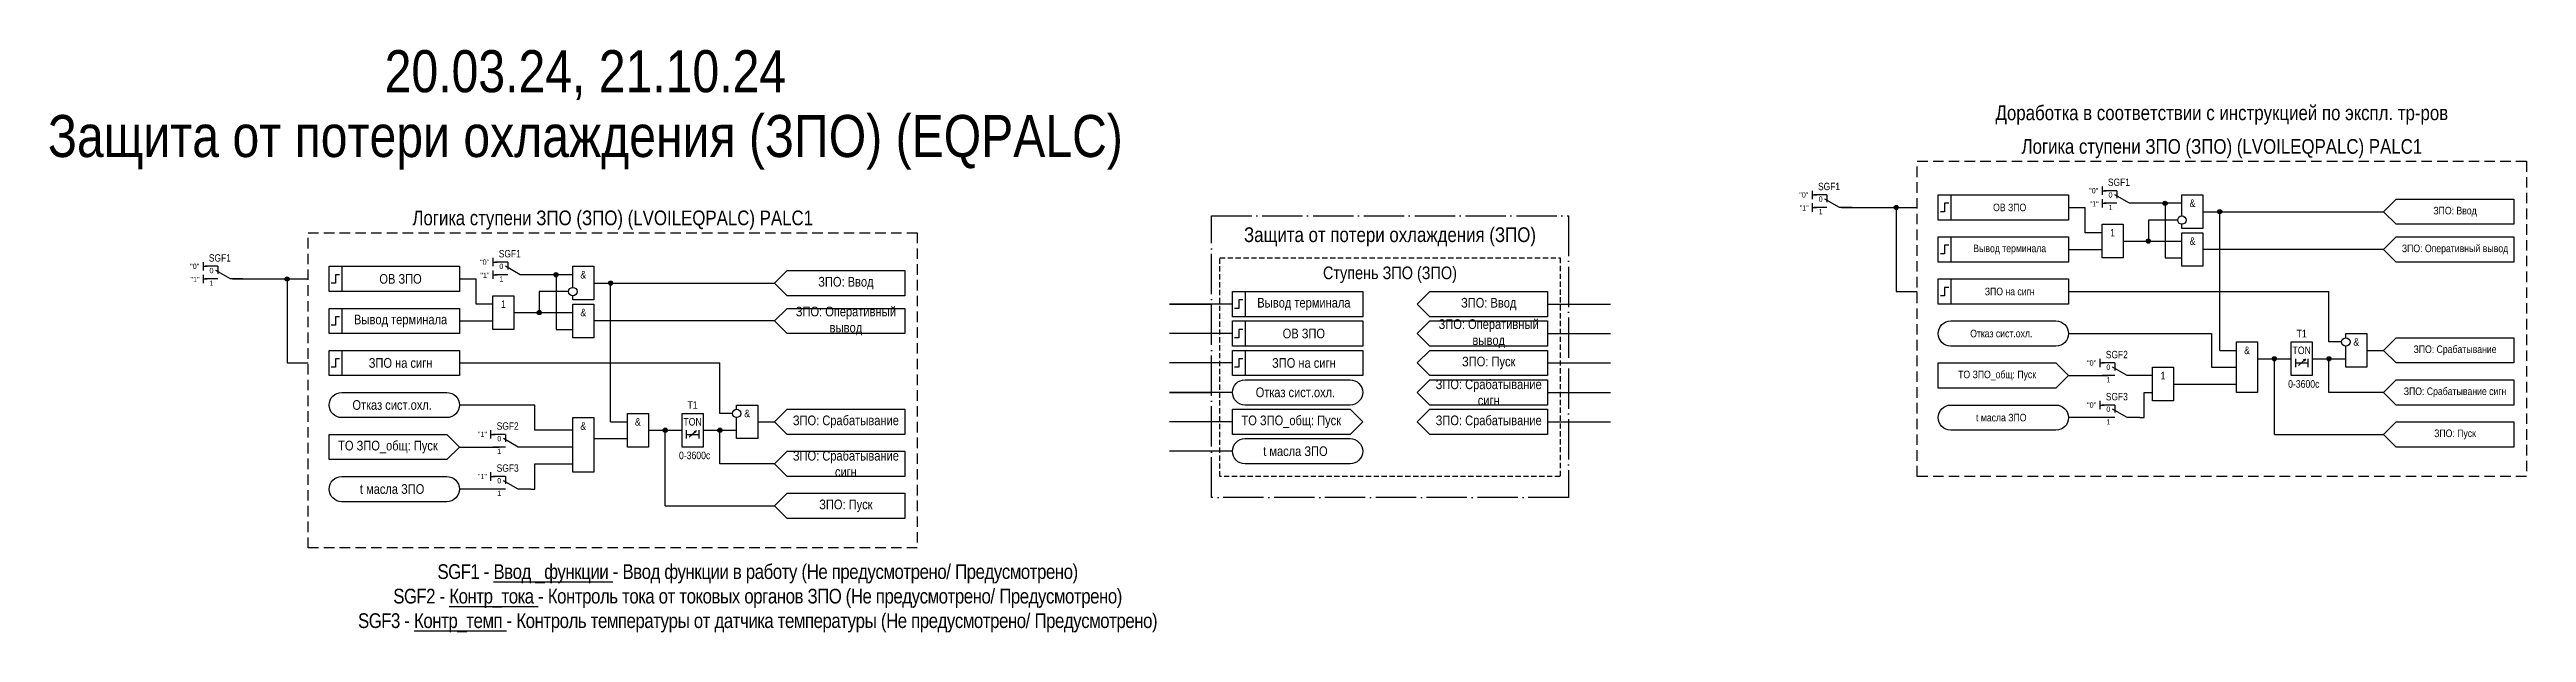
# Model space of a CAD drawing. Header units: millimetres. Extents: x -62 to 528, y -20 to 119.
import ezdxf
from ezdxf.enums import TextEntityAlignment as Align

# ---------------------------------------------------------------- set-up
doc = ezdxf.new("R2010")
doc.units = ezdxf.units.MM
doc.linetypes.add('ACAD_ISO04W100', pattern=[30, 24, -3, 0, -3])
doc.linetypes.add('штриховая2', pattern=[0.375, 0.25, -0.125])
doc.layers.add('TEXT', color=7, linetype='Continuous', lineweight=25)
doc.layers.add('Основная', color=7, linetype='Continuous')
doc.styles.add('2.5_Gost_RD', font='ARIALN.TTF', dxfattribs={"height": 2.5})
doc.styles.add('3.5_Gost_RD', font='ARIALN.TTF', dxfattribs={"height": 3.5})
doc.styles.add('Вывод', font='ARIALN.TTF', dxfattribs={"height": 2.5})
doc.styles.add('Компонент', font='ARIALN.TTF', dxfattribs={"height": 3.5})

# ---------------------------------------------------------------- blocks, each defined once
blk = doc.blocks.new('*U78')
at = {"layer": 'Основная', "color": 0}
blk.add_line((0, 0), (7, 4), dxfattribs=at)
at = {"layer": 'Основная', "ltscale": 0.35}
blk.add_line((6, 6), (6, 2.5), dxfattribs=at)
blk = doc.blocks.new('*U80')
at = {"layer": 'Основная', "color": 0}
for p, q in [((-3, 6), (-9, 6)), ((-3, 0), (-9, 0)), ((9, 0), (3, 0))]:
    blk.add_line(p, q, dxfattribs=at)
at = {"layer": 'Основная', "ltscale": 0.25, "xscale": -1}
blk.add_blockref('*U78', (3, 0), dxfattribs=at)
at = {"layer": 'Основная'}
for tag, height, style, p in [('ОУ', 3.5, 'Компонент', (-2, 10)), ('В1', 2.5, 'Вывод', (-14, 6)), ('В2', 2.5, 'Вывод', (-6, 4)), ('В3', 2.5, 'Вывод', (-6, -2))]:
    blk.add_attdef(tag, text='', height=height, dxfattribs=dict(at, style=style)).set_placement(p, align=Align.MIDDLE_CENTER)
blk = doc.blocks.new('Точка')
at = {"ltscale": 100}
h = blk.add_hatch(color=256, dxfattribs=at)
h.dxf.hatch_style = 1
edge = h.paths.add_edge_path()
edge.add_arc((0, 0), 0.5, 0, 360)
blk.add_circle((0, 0), 0.5, dxfattribs=at)

msp = doc.modelspace()

# ---------------------------------------------------------------- linework, layer by layer
at = {"color": 6, "ltscale": 100}
for p, q in [((358, 85), (358, 83)), ((358, 84), (359, 84)), ((358, 82), (358, 80)), ((358, 81), (359, 81)), ((-25, 68), (-25, 66)), ((-25, 67), (-24, 67)), ((-25, 65), (-25, 63)), ((-25, 64), (-24, 64))]:
    msp.add_line(p, q, dxfattribs=at)
at = {"ltscale": 100}
for p, q in [((427, 86), (427, 84)), ((427, 85), (428, 85)), ((427, 83), (427, 81)), ((497, 83), (494, 80)), ((497, 83), (525, 83)), ((525, 83), (525, 77)), ((419, 81), (423, 81)), ((423, 75), (423, 81)), ((427, 82), (428, 82)), ((446, 82), (436, 82)), ((438, 78), (438, 73)), ((445, 78), (438, 78)), ((442, 82), (442, 69)), ((451, 80), (494, 80)), ((455, 47), (455, 80)), ((494, 80), (497, 77)), ((525, 77), (497, 77)), ((419, 71), (427, 71)), ((427, 75), (423, 75)), ((432, 73), (446, 73)), ((494, 71), (451, 71)), ((497, 74), (494, 71)), ((494, 71), (497, 68)), ((497, 74), (525, 74)), ((525, 74), (525, 68)), ((44, 69), (44, 67)), ((44, 68), (45, 68)), ((44, 66), (44, 64)), ((44, 65), (45, 65)), ((63, 65), (53, 65)), ((59, 65), (59, 52)), ((114, 66), (111, 63)), ((114, 66), (142, 66)), ((142, 66), (142, 60)), ((442, 69), (446, 69)), ((525, 68), (497, 68)), ((36, 64), (40, 64)), ((40, 58), (40, 64)), ((55, 61), (55, 56)), ((62, 61), (55, 61)), ((68, 63), (111, 63)), ((72, 30), (72, 63)), ((111, 63), (114, 60)), ((142, 60), (114, 60)), ((419, 61), (481, 61)), ((481, 49), (481, 61)), ((36, 54), (44, 54)), ((44, 58), (40, 58)), ((49, 56), (63, 56)), ((111, 54), (68, 54)), ((114, 57), (111, 54)), ((111, 54), (114, 51)), ((114, 57), (142, 57)), ((142, 57), (142, 51)), ((220, 58), (205, 58)), ((205, 58), (215, 58)), ((295, 58), (310, 58)), ((59, 52), (63, 52)), ((142, 51), (114, 51)), ((220, 51), (205, 51)), ((295, 51), (310, 51)), ((484, 49), (481, 49)), ((497, 50), (494, 47)), ((497, 50), (525, 50)), ((36, 44), (98, 44)), ((98, 32), (98, 44)), ((220, 44), (205, 44)), ((267, 47), (264, 44)), ((264, 44), (267, 41)), ((267, 47), (295, 47)), ((295, 44), (310, 44)), ((388, 44), (416, 44)), ((416, 44), (419, 41)), ((426.5, 43), (426.5, 45)), ((426.5, 44), (427.5, 44)), ((453, 43), (459, 43)), ((455, 47), (459, 47)), ((464, 45), (472, 45)), ((468, 27), (468, 45)), ((477, 45), (485, 45)), ((481, 37), (481, 45)), ((490, 47), (494, 47)), ((494, 47), (497, 44)), ((220, 37), (205, 37)), ((205, 37), (215, 37)), ((267, 40), (264, 37)), ((264, 37), (267, 34)), ((267, 40), (295, 40)), ((295, 40), (295, 34)), ((295, 37), (310, 37)), ((416, 38), (388, 38)), ((419, 41), (416, 38)), ((419, 41), (428.5, 41)), ((439, 41), (436, 41)), ((437, 31), (437, 37)), ((437, 37), (439, 37)), ((444, 39), (459, 39)), ((494, 37), (481, 37)), ((497, 40), (494, 37)), ((494, 37), (497, 34)), ((497, 40), (525, 40)), ((525, 40), (525, 34)), ((54, 34), (36, 34)), ((54, 28), (54, 34)), ((72, 30), (76, 30)), ((101, 32), (98, 32)), ((107, 30), (111, 30)), ((114, 33), (111, 30)), ((111, 30), (114, 27)), ((114, 33), (142, 33)), ((220, 30), (205, 30)), ((220, 33), (248, 33)), ((248, 33), (251, 30)), ((251, 30), (248, 27)), ((267, 33), (264, 30)), ((264, 30), (267, 27)), ((295, 34), (267, 34)), ((267, 33), (295, 33)), ((295, 30), (310, 30)), ((429.5, 31), (419, 31)), ((426.5, 33), (426.5, 35)), ((426.5, 34), (427.5, 34)), ((436, 31), (437, 31)), ((497, 30), (494, 27)), ((525, 34), (497, 34)), ((497, 30), (525, 30)), ((5, 27), (33, 27)), ((33, 27), (36, 24)), ((36, 24), (33, 21)), ((36, 24), (45.5, 24)), ((43.5, 26), (43.5, 28)), ((43.5, 27), (44.5, 27)), ((63, 24), (53, 24)), ((63, 28), (54, 28)), ((68, 26), (76, 26)), ((81, 28), (89, 28)), ((85, 10), (85, 28)), ((94, 28), (102, 28)), ((98, 20), (98, 28)), ((248, 27), (220, 27)), ((468, 27), (494, 27)), ((494, 27), (497, 24)), ((33, 21), (5, 21)), ((43.5, 16), (43.5, 18)), ((54, 14), (54, 20)), ((54, 20), (63, 20)), ((111, 20), (98, 20)), ((114, 23), (111, 20)), ((111, 20), (114, 17)), ((114, 23), (142, 23)), ((142, 23), (142, 17)), ((220, 23), (205, 23)), ((46.5, 14), (36, 14)), ((43.5, 17), (44.5, 17)), ((53, 14), (54, 14)), ((114, 13), (111, 10)), ((142, 17), (114, 17)), ((114, 13), (142, 13)), ((85, 10), (111, 10)), ((111, 10), (114, 7))]:
    msp.add_line(p, q, dxfattribs=at)
at = {"color": 7, "ltscale": 100}
for p, q in [((473.71, 43.4), (475.38, 44.88)), ((475.38, 44.88), (474.86, 44.66)), ((475.38, 44.88), (475.12, 44.42)), ((90.71, 26.4), (92.38, 27.88)), ((92.38, 27.88), (91.86, 27.66)), ((92.38, 27.88), (92.12, 27.42))]:
    msp.add_line(p, q, dxfattribs=at)
at = {"color": 1, "linetype": 'штриховая2', "ltscale": 10}
msp.add_lwpolyline([(383, 92), (528, 92), (528, 17), (383, 17)], close=True, dxfattribs=at)
at = {"ltscale": 100}
for points in [[(388, 84), (391, 84), (391, 78), (388, 78)], [(388, 84), (419, 84), (419, 78), (388, 78)], [(388, 74), (391, 74), (391, 68), (388, 68)], [(388, 74), (419, 74), (419, 68), (388, 68)], [(5, 67), (8, 67), (8, 61), (5, 61)], [(5, 67), (36, 67), (36, 61), (5, 61)], [(220, 61), (223, 61), (223, 55), (220, 55)], [(220, 61), (251, 61), (251, 55), (220, 55)], [(388, 64), (391, 64), (391, 58), (388, 58)], [(388, 64), (419, 64), (419, 58), (388, 58)], [(5, 57), (8, 57), (8, 51), (5, 51)], [(5, 57), (36, 57), (36, 51), (5, 51)], [(220, 54), (223, 54), (223, 48), (220, 48)], [(220, 54), (251, 54), (251, 48), (220, 48)], [(459, 49), (464, 49), (464, 37), (459, 37)], [(472, 49), (477, 49), (477, 41), (472, 41)], [(5, 47), (8, 47), (8, 41), (5, 41)], [(5, 47), (36, 47), (36, 41), (5, 41)], [(220, 47), (223, 47), (223, 41), (220, 41)], [(220, 47), (251, 47), (251, 41), (220, 41)], [(439, 43), (444, 43), (444, 35), (439, 35)], [(63, 31), (68, 31), (68, 18), (63, 18)], [(76, 32), (81, 32), (81, 24), (76, 24)], [(89, 32), (94, 32), (94, 24), (89, 24)]]:
    msp.add_lwpolyline(points, close=True, dxfattribs=at)
for points in [[(446, 81), (446, 84), (451, 84), (451, 76), (446, 76), (446, 77)], [(427, 77), (427, 77), (432, 77), (432, 69), (427, 69), (427, 77)], [(446, 79), (446, 81)], [(446, 68), (446, 75), (451, 75), (451, 67), (446, 67), (446, 68)], [(63, 64), (63, 67), (68, 67), (68, 59), (63, 59), (63, 60)], [(44, 60), (44, 60), (49, 60), (49, 52), (44, 52), (44, 60)], [(63, 62), (63, 64)], [(264, 58), (267, 61), (295, 61), (295, 55), (267, 55), (264, 58)], [(63, 51), (63, 58), (68, 58), (68, 50), (63, 50), (63, 51)], [(264, 51), (267, 54), (295, 54), (295, 48), (267, 48), (264, 51)], [(419, 51), (453, 51), (453, 43)], [(485, 50), (485, 51), (490, 51), (490, 43), (485, 43), (485, 48)], [(494, 47), (497, 50), (525, 50), (525, 44), (497, 44), (494, 47)], [(264, 44), (267, 47), (295, 47), (295, 41), (267, 41), (264, 44)], [(388, 44), (416, 44), (419, 41), (416, 38), (388, 38), (388, 44)], [(473, 45), (473, 43)], [(473, 44), (476, 44)], [(476, 45), (476, 43)], [(102, 33), (102, 34), (107, 34), (107, 26), (102, 26), (102, 31)], [(111, 30), (114, 33), (142, 33), (142, 27), (114, 27), (111, 30)], [(220, 33), (248, 33), (251, 30), (248, 27), (220, 27), (220, 33)], [(264, 30), (267, 33), (295, 33), (295, 27), (267, 27), (264, 30)], [(494, 27), (497, 30), (525, 30), (525, 24), (497, 24), (494, 27)], [(5, 27), (33, 27), (36, 24), (33, 21), (5, 21), (5, 27)], [(90, 28), (90, 26)], [(90, 27), (93, 27)], [(93, 28), (93, 26)], [(111, 10), (114, 13), (142, 13), (142, 7), (114, 7), (111, 10)]]:
    msp.add_lwpolyline(points, dxfattribs=at)
at = {"color": 251, "linetype": 'ACAD_ISO04W100', "lineweight": 30, "ltscale": 0.4, "true_color": 0x58595b}
msp.add_lwpolyline([(215, 79), (300, 79), (300, 12), (215, 12)], close=True, dxfattribs=at)
at = {"color": 6, "ltscale": 100}
for points in [[(365, 81), (383, 81)], [(365, 81), (378, 81), (378, 61), (383, 61)], [(-18, 64), (0, 64)], [(-18, 64), (-5, 64), (-5, 44), (0, 44)]]:
    msp.add_lwpolyline(points, dxfattribs=at)
at = {"lineweight": 30, "ltscale": 100}
for points in [[(390.5, 82), (389.5, 82), (389.5, 80), (388.5, 80)], [(390.5, 72), (389.5, 72), (389.5, 70), (388.5, 70)], [(7.5, 65), (6.5, 65), (6.5, 63), (5.5, 63)], [(222.5, 59), (221.5, 59), (221.5, 57), (220.5, 57)], [(390.5, 62), (389.5, 62), (389.5, 60), (388.5, 60)], [(7.5, 55), (6.5, 55), (6.5, 53), (5.5, 53)], [(222.5, 52), (221.5, 52), (221.5, 50), (220.5, 50)], [(7.5, 45), (6.5, 45), (6.5, 43), (5.5, 43)], [(222.5, 45), (221.5, 45), (221.5, 43), (220.5, 43)]]:
    msp.add_lwpolyline(points, dxfattribs=at)
at = {"linetype": 'штриховая2', "ltscale": 10}
msp.add_lwpolyline([(0, 75), (145, 75), (145, 0), (0, 0)], close=True, dxfattribs=at)
at = {"linetype": 'штриховая2', "ltscale": 5}
msp.add_lwpolyline([(217, 69), (298, 69), (298, 17), (217, 17)], close=True, dxfattribs=at)
at = {"ltscale": 100}
for points in [[(391, 48, -1), (391, 54), (416, 54, -1), (416, 48)], [(8, 31, -1), (8, 37), (33, 37, -1), (33, 31)], [(223, 34, -1), (223, 40), (248, 40, -1), (248, 34)], [(391, 28, -1), (391, 34), (416, 34, -1), (416, 28)], [(223, 20, -1), (223, 26), (248, 26, -1), (248, 20)], [(8, 11, -1), (8, 17), (33, 17, -1), (33, 11)]]:
    msp.add_lwpolyline(points, format="xyb", close=True, dxfattribs=at)
for centre in [(446, 78), (63, 61), (485, 49), (102, 32)]:
    msp.add_circle(centre, 1, dxfattribs=at)

# ---------------------------------------------------------------- block references
at = {"color": 6, "ltscale": 0.25, "xscale": 0.5, "yscale": 0.5, "zscale": 0.5}
for p in [(363, 81), (-20, 64)]:
    msp.add_blockref('*U80', p, dxfattribs=at).add_auto_attribs({'ОУ': 'SGF1', 'В1': '"0"', 'В2': '0', 'В3': '1'})
at = {"color": 6, "ltscale": 100}
for p in [(378, 81), (-5, 64)]:
    msp.add_blockref('Точка', p, dxfattribs=at)
at = {"ltscale": 100}
for p in [(442, 82), (455, 80), (438, 73), (59, 65), (72, 63), (55, 56), (468, 45), (481, 45), (85, 28), (98, 28)]:
    msp.add_blockref('Точка', p, dxfattribs=at)
at = {"layer": 'Основная', "ltscale": 0.25, "xscale": 0.5, "yscale": 0.5, "zscale": 0.5}
for p, values in [((432, 82), {'ОУ': 'SGF1', 'В1': '"0"', 'В2': '0', 'В3': '1'}), ((49, 65), {'ОУ': 'SGF1', 'В1': '"0"', 'В2': '0', 'В3': '1'}), ((431.5, 41), {'ОУ': 'SGF2', 'В1': '"0"', 'В2': '0', 'В3': '1'}), ((431.5, 31), {'ОУ': 'SGF3', 'В1': '"0"', 'В2': '0', 'В3': '1'}), ((48.5, 24), {'ОУ': 'SGF2', 'В1': '"1"', 'В2': '0', 'В3': '1'}), ((48.5, 14), {'ОУ': 'SGF3', 'В1': '"1"', 'В2': '0', 'В3': '1'})]:
    msp.add_blockref('*U80', p, dxfattribs=at).add_auto_attribs(values)

# ---------------------------------------------------------------- texts
at = {"color": 3, "ltscale": 100, "attachment_point": 5, "style": '3.5_Gost_RD'}
for s, insert, char_height, width in [('20.03.24, 21.10.24', (66, 112.5), 10, 290), ('Защита от потери охлаждения (ЗПО) (EQPALC)', (66, 96.5), 10, 290), ('Доработка в соответствии с инструкцией по экспл. тр-ров', (455.5, 103), 3.5, 145)]:
    msp.add_mtext(s, dxfattribs=dict(at, insert=insert, char_height=char_height, width=width))
at = {"color": 30, "ltscale": 100, "attachment_point": 5, "style": '3.5_Gost_RD'}
for s, insert, char_height, width in [('Логика ступени ЗПО (ЗПО) (LVOILEQPALC) {\\C6;PALC1}', (455.5, 95), 3.5, 145), ('Логика ступени ЗПО (ЗПО) (LVOILEQPALC) {\\C6;PALC1}', (72.5, 78), 3.5, 145), ('Защита от потери охлаждения (ЗПО)', (257.5, 74), 3.5, 85), ('Ступень ЗПО (ЗПО)', (257.5, 65), 3, 81), ('{\\T0.95;SGF1 - \\LВвод _функции\\l - Ввод функции в работу (Не предусмотрено/ Предусмотрено)\\PSGF2 - \\LКонтр_тока\\l - Контроль тока от токовых органов ЗПО (Не предусмотрено/ Предусмотрено)\\PSGF3 - \\LКонтр_темп\\l - Контроль температуры от датчика температуры (Не предусмотрено/ Предусмотрено)}', (107, -12), 3.5, 228.7276)]:
    msp.add_mtext(s, dxfattribs=dict(at, insert=insert, char_height=char_height, width=width))
at = {"ltscale": 100, "attachment_point": 5, "style": '2.5_Gost_RD'}
for s, insert, char_height, width in [('&', (448.5, 82), 1.8, 5), ('ОВ ЗПО', (405, 81), 1.8, 28), ('ЗПО: Ввод', (511, 80), 1.8, 28), ('Вывод терминала', (405, 71), 1.8, 28), ('1', (429.5, 75), 1.8, 5), ('&', (448.5, 73), 1.8, 5), ('ЗПО: Оперативный вывод', (511, 71), 1.8, 28), ('ОВ ЗПО', (22, 64), 2.3, 28), ('&', (65.5, 65), 1.8, 5), ('ЗПО: Ввод', (128, 63), 2.3, 28), ('ЗПО: Ввод', (281, 58), 2.3, 28), ('ЗПО на сигн', (405, 61), 1.8, 28), ('Вывод терминала', (22, 54), 2.3, 28), ('1', (46.5, 58), 1.8, 5), ('&', (65.5, 56), 1.8, 5), ('ЗПО: Оперативный вывод', (128, 54), 2.3, 28), ('ЗПО: Оперативный вывод', (281, 51), 2.3, 28), ('\\A1;Отказ сист.охл.', (403, 51), 1.8, 28), ('&', (461.5, 47), 1.8, 5), ('TON', (474.5, 47), 1.8, 5), ('T1', (474.5, 51), 1.8, 5), ('&', (487.5, 49), 1.8, 5), ('ЗПО: Срабатывание', (511, 47), 1.8, 28), ('ЗПО на сигн', (22, 44), 2.3, 28), ('ЗПО: Пуск', (281, 44), 2.3, 28), ('ТО ЗПО_общ: Пуск', (402, 41), 1.8, 28), ('1', (441.5, 41), 1.8, 5), ('\\A1;Отказ сист.охл.', (235, 37), 2.3, 31), ('0-3600с', (475, 39), 1.8, 5), ('ЗПО: Срабатывание сигн', (511, 37), 1.8, 28), ('\\A1;Отказ сист.охл.', (20, 34), 2.3, 31), ('&', (65.5, 29), 1.8, 5), ('&', (78.5, 30), 1.8, 5), ('TON', (91.5, 30), 1.8, 5), ('T1', (91.5, 34), 1.8, 5), ('&', (104.5, 32), 1.8, 5), ('ЗПО: Срабатывание', (128, 30), 2.3, 28), ('ТО ЗПО_общ: Пуск', (234, 30), 2.3, 28), ('ЗПО: Срабатывание', (281, 30), 2.3, 28), ('\\A1;t масла ЗПО', (403, 31), 1.8, 28), ('ТО ЗПО_общ: Пуск', (19, 24), 2.3, 28), ('ЗПО: Пуск', (511, 27), 1.8, 28), ('0-3600с', (92, 22), 1.8, 5), ('ЗПО: Пуск', (128, 10), 2.3, 28)]:
    msp.add_mtext(s, dxfattribs=dict(at, insert=insert, char_height=char_height, width=width))
at = {"color": 6, "ltscale": 100, "char_height": 1.25, "attachment_point": 1, "style": '3.5_Gost_RD'}
for insert in [(355, 81.5), (-28, 64.5)]:
    msp.add_mtext_dynamic_manual_height_columns('"1"', width=2, gutter_width=17.5, heights=[0], dxfattribs=dict(at, insert=insert))
at = {"ltscale": 100, "char_height": 1.25, "attachment_point": 1, "style": '3.5_Gost_RD'}
for insert in [(424, 82.5), (41, 65.5)]:
    msp.add_mtext_dynamic_manual_height_columns('"1"', width=2, gutter_width=17.5, heights=[0], dxfattribs=dict(at, insert=insert))
at = {"color": 0, "ltscale": 100, "char_height": 2.3, "width": 28, "attachment_point": 5, "style": '2.5_Gost_RD'}
for s, insert in [('{\\C256;Вывод терминала}', (237, 58)), ('{\\C256;ЗПО на сигн}', (237, 44)), ('{\\C256;ЗПО: Срабатывание сигн}', (281, 37)), ('{\\C256;ЗПО: Срабатывание сигн}', (128, 20))]:
    msp.add_mtext(s, dxfattribs=dict(at, insert=insert))
at = {"layer": 'TEXT', "color": 0, "ltscale": 100, "insert": (237, 51), "char_height": 2.3, "width": 28, "attachment_point": 5, "style": '2.5_Gost_RD'}
msp.add_mtext('{\\C256;ОВ ЗПО}', dxfattribs=at)
at = {"layer": 'TEXT', "ltscale": 100, "char_height": 2.3, "width": 31, "attachment_point": 5, "style": '2.5_Gost_RD'}
for insert in [(235, 23), (20, 14)]:
    msp.add_mtext('\\A1;t масла ЗПО', dxfattribs=dict(at, insert=insert))

doc.saveas('drawing.dxf')
